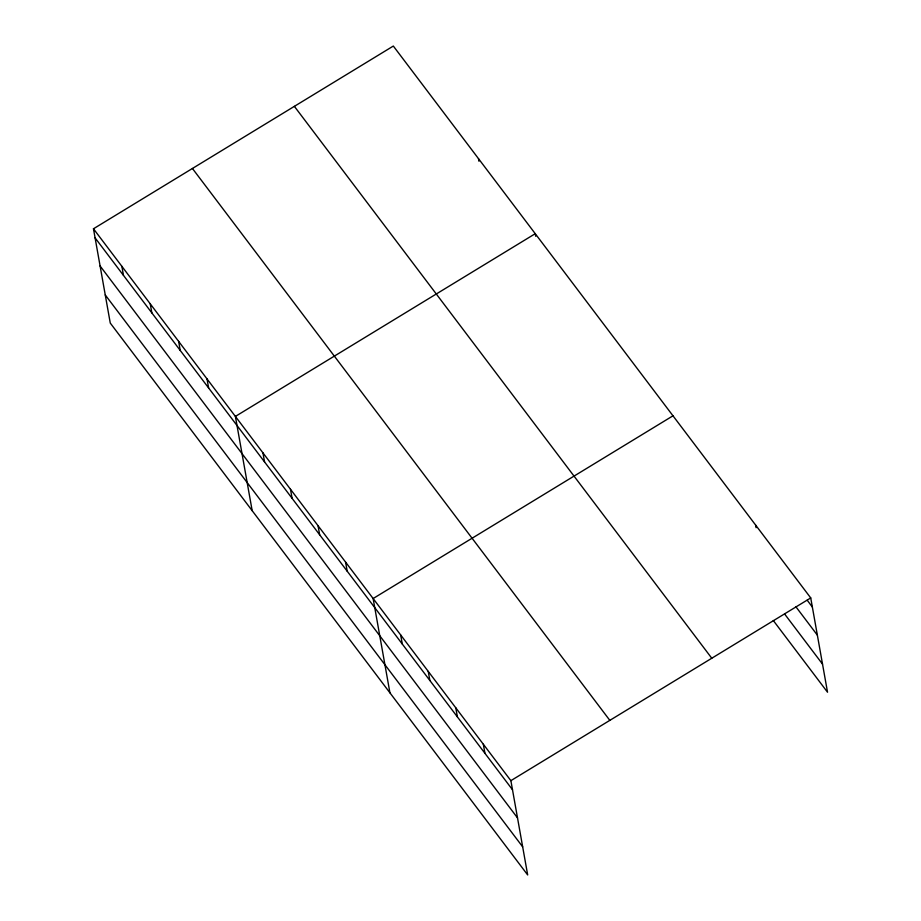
<?xml version="1.0" encoding="UTF-8"?>
<svg xmlns="http://www.w3.org/2000/svg" width="921" height="921" viewBox="0 0 921 921"><rect width="100%" height="100%" fill="white"/><g stroke="black" fill="none" stroke-linecap="round" stroke-linejoin="round"><path stroke-width="1.38" d="M93.47 228.776L510.879 780.663L527.675 874.95L110.267 323.064L93.47 228.776L393.325 46.05L810.733 597.936L827.53 692.224L773.295 620.512M672.986 415.808L373.132 598.535L389.928 692.822M510.879 780.663L810.733 597.936M807.187 600.193L812.345 607.02M795.836 606.686L817.353 635.133M784.634 614.019L822.522 664.11M294.375 106.352L711.783 658.239M192.42 168.474L609.829 720.36M95.093 237.86L512.49 789.746M100.101 265.985L517.498 817.871M105.259 294.95L522.668 846.836M755.634 525.085L756.095 527.687M535.711 236.283L535.251 233.692L235.396 416.419L252.181 510.706M478.483 158.631L478.943 161.233M483.329 744.237L484.941 753.32M455.78 707.812L457.403 716.895M428.23 671.386L429.854 680.481M400.681 634.96L402.304 644.055M345.582 562.121L347.205 571.204M318.033 525.695L319.656 534.779M290.483 489.27L292.107 498.353M262.934 452.844L264.557 461.928M207.006 378.888L208.63 387.971M178.628 341.357L180.24 350.452M150.238 303.838L151.861 312.921M121.86 266.307L123.472 275.391"/></g></svg>
